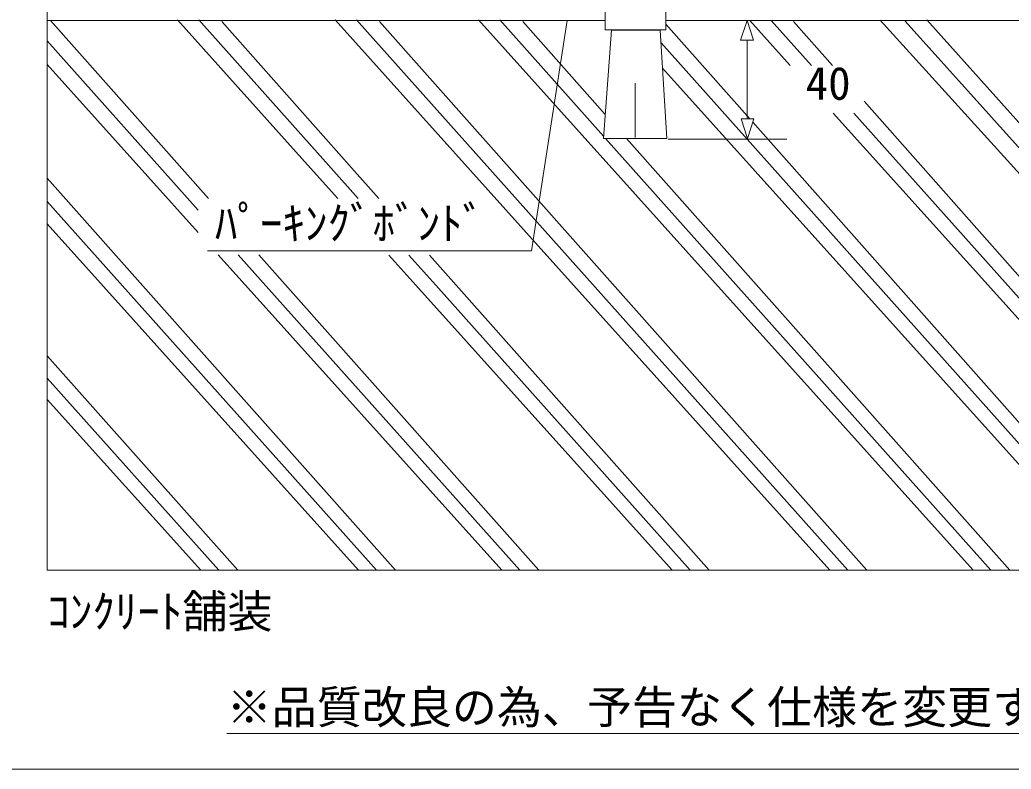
# Model space of a CAD drawing. Units: millimetres, scale not verified. Extents: x -43107 to 1122, y -805 to 4027.
# Drawn here: x 460.7 to 900.9, y -804.5 to -471.8 of the extents above; entities that cross this region are included whole.
import ezdxf
from ezdxf.enums import TextEntityAlignment as Align

# ---------------------------------------------------------------- set-up
doc = ezdxf.new("R2010")
doc.units = ezdxf.units.MM
doc.header["$LTSCALE"] = 8
doc.layers.add('0-0', color=7, linetype='Continuous', lineweight=18)
doc.styles.add('ＭＳ ゴシック', font='')
doc.styles.get('ＭＳ ゴシック').set_extended_font_data('MS Gothic')

msp = doc.modelspace()

# ---------------------------------------------------------------- linework, layer by layer
at = {"layer": '0-0'}
for p, q in [((472.886, -161.502), (472.886, -716.186)), ((720.602, -476.164), (720.602, -467.984)), ((747.582, -467.984), (747.582, -476.164)), ((476.119, -472.094), (472.886, -472.094)), ((474.38, -472.094), (544.505, -551.068)), ((476.119, -472.094), (720.602, -472.094)), ((530.694, -471.825), (589.808, -537.585)), ((540.194, -471.825), (598.901, -537.585)), ((550.408, -472.543), (608.163, -537.585)), ((600.713, -471.825), (706.645, -589.66)), ((610.222, -471.825), (828.37, -716.186)), ((620.431, -472.543), (836.773, -716.186)), ((664.328, -471.825), (883.996, -716.186)), ((673.832, -471.825), (719.918, -523.448)), ((684.045, -472.543), (720.645, -513.759)), ((687.853, -574.384), (703.791, -472.094)), ((747.582, -472.094), (920.965, -472.094)), ((747.582, -473.639), (784.892, -515.767)), ((784.858, -472.094), (802.845, -492.08)), ((794.356, -472.094), (812.201, -492.08)), ((804.33, -472.543), (821.612, -492.08)), ((842.693, -471.948), (920.965, -558.285)), ((853.881, -472.355), (920.965, -547.149)), ((863.524, -471.825), (920.965, -536.05)), ((747.582, -476.164), (720.602, -476.164)), ((730.794, -476.164), (730.999, -476.392)), ((740.271, -476.164), (740.475, -476.392)), ((472.886, -481.147), (472.886, -716.186)), ((472.886, -481.147), (472.886, -716.186)), ((472.886, -481.147), (539.946, -556.263)), ((745.445, -481.96), (920.965, -678.57)), ((783.76, -480.824), (783.76, -515.767)), ((472.886, -491.655), (539.946, -566.251)), ((746.111, -493.202), (920.965, -687.708)), ((733.894, -499.91), (733.894, -524.039)), ((835.653, -507.953), (920.965, -604.396)), ((821.911, -513.266), (920.965, -623.331)), ((831.117, -513.266), (920.965, -613.897)), ((786.208, -517.253), (920.965, -669.412)), ((720.795, -524.431), (891.984, -716.186)), ((730.121, -524.431), (900.395, -716.186)), ((801.374, -524.749), (748.548, -524.749)), ((589.808, -537.585), (601.928, -551.068)), ((610.938, -551.068), (598.901, -537.585)), ((608.163, -537.585), (620.135, -551.068)), ((472.886, -542.053), (627.51, -716.186)), ((472.886, -552.416), (619.102, -716.186)), ((472.886, -562.432), (611.119, -716.186)), ((544.071, -574.384), (687.853, -574.384)), ((548.808, -576.109), (674.733, -716.186)), ((557.682, -576.131), (682.716, -716.186)), ((566.779, -576.152), (691.124, -716.186)), ((624.602, -576.291), (636.62, -589.66)), ((645.39, -589.66), (633.474, -576.312)), ((642.57, -576.334), (654.403, -589.66)), ((636.62, -589.66), (750.359, -716.186)), ((645.39, -589.66), (758.346, -716.186)), ((654.403, -589.66), (766.753, -716.186)), ((706.645, -589.66), (820.39, -716.186)), ((472.886, -620.949), (557.486, -716.186)), ((472.886, -630.876), (549.079, -716.186)), ((472.886, -640.341), (541.095, -716.186)), ((472.886, -716.186), (920.965, -716.186)), ((552.562, -788.676), (1092.562, -788.676))]:
    msp.add_line(p, q, dxfattribs=at)
for points in [[(-1182.106, -804.519), (1121.894, -804.519), (1121.894, 811.481), (-1182.106, 811.481)], [(783.67, -472.099), (780.812, -480.824), (786.524, -480.824)], [(719.844, -524.431), (723.448, -476.392), (745.115, -476.392), (747.961, -524.431)], [(783.833, -524.492), (780.975, -515.767), (786.696, -515.767)]]:
    msp.add_lwpolyline(points, close=True, dxfattribs=at)
for points in [[(-1182.106, 811.481), (-1182.106, -804.519), (1121.894, -804.519)], [(472.886, -716.186), (920.965, -716.186), (920.965, -161.502), (472.886, -161.502)], [(472.886, -716.186), (920.965, -716.186), (920.965, -161.502), (472.886, -161.502)]]:
    msp.add_lwpolyline(points, dxfattribs=at)

# ---------------------------------------------------------------- texts
at = {"layer": '0-0', "color": 4, "style": 'ＭＳ ゴシック'}
for s, p in [('40', (809.693, -511.681)), ('ﾊﾟｰｷﾝｸﾞﾎﾞﾝﾄﾞ', (547.329, -573.792)), ('ｺﾝｸﾘｰﾄ舗装', (472.886, -746.186)), ('※品質改良の為、予告なく仕様を変更する場合があります。', (552.562, -788.676))]:
    msp.add_text(s, height=14.66, dxfattribs=at).set_placement(p, align=Align.BOTTOM_LEFT)

doc.saveas('drawing.dxf')
